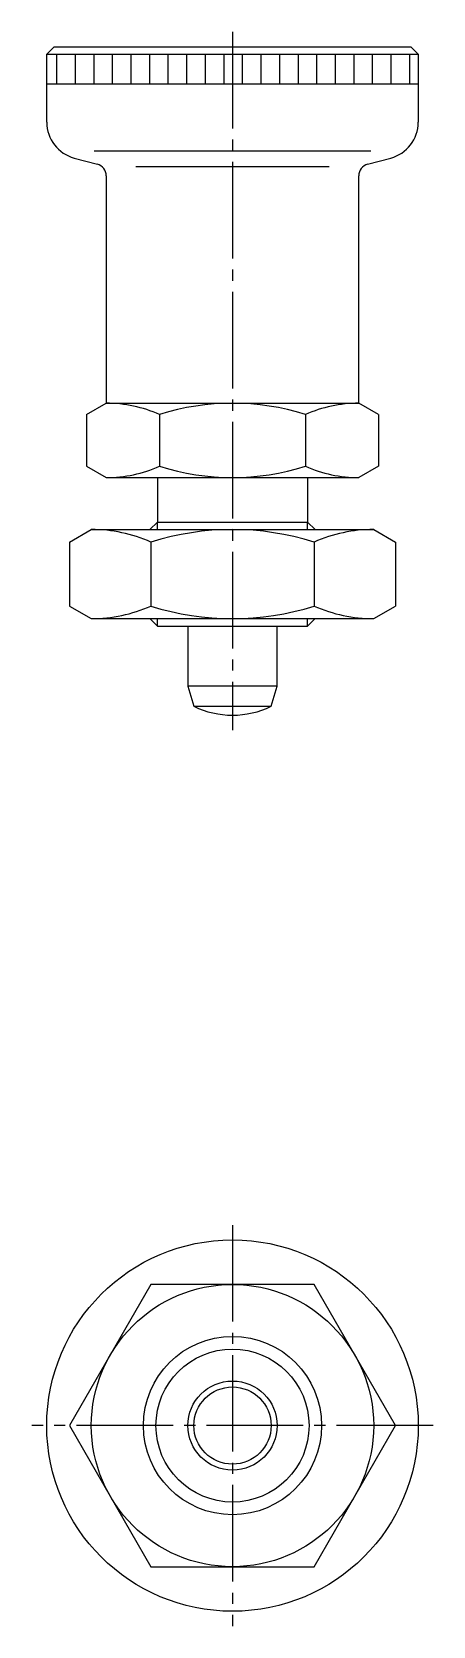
# Model space of a CAD drawing. Extents: x 11 to 152, y 10 to 148.
# Drawn here: x 125.5 to 152.5, y 41.1 to 148.4 of the extents above; entities outside this region: 2.
import ezdxf

# ---------------------------------------------------------------- set-up
doc = ezdxf.new("R2010")
doc.units = 0
doc.header["$LTSCALE"] = 0.5
doc.linetypes.add('CENTER', pattern=[17.5, 13, -1.5, 1.5, -1.5])
doc.layers.get('0').update_dxf_attribs({"linetype": 'CONTINUOUS'})
doc.layers.add('CENTER', color=1, linetype='CENTER')
doc.styles.get("Standard").update_dxf_attribs({"font": 'txt.shx'})

msp = doc.modelspace()

# ---------------------------------------------------------------- linework, layer by layer
for p, q in [((126.45793, 146.907401), (126.95793, 147.407401)), ((126.95793, 147.407401), (150.95793, 147.407401)), ((150.95793, 147.407401), (151.45793, 146.907401)), ((126.45793, 146.907401), (151.45793, 146.907401)), ((126.45793, 142.325718), (126.45793, 146.907401)), ((127.139098, 144.907401), (127.139098, 146.907401)), ((128.389098, 144.907401), (128.389098, 146.907401)), ((129.639098, 144.907401), (129.639098, 146.907401)), ((130.889098, 144.907401), (130.889098, 146.907401)), ((132.139098, 144.907401), (132.139098, 146.907401)), ((133.389098, 144.907401), (133.389098, 146.907401)), ((134.639098, 144.907401), (134.639098, 146.907401)), ((135.889098, 144.907401), (135.889098, 146.907401)), ((137.139098, 144.907401), (137.139098, 146.907401)), ((138.389098, 144.907401), (138.389098, 146.907401)), ((139.639098, 144.907401), (139.639098, 146.907401)), ((140.889098, 144.907401), (140.889098, 146.907401)), ((142.139098, 144.907401), (142.139098, 146.907401)), ((143.389098, 144.907401), (143.389098, 146.907401)), ((144.639098, 144.907401), (144.639098, 146.907401)), ((145.889098, 144.907401), (145.889098, 146.907401)), ((147.139098, 144.907401), (147.139098, 146.907401)), ((148.389098, 144.907401), (148.389098, 146.907401)), ((149.639098, 144.907401), (149.639098, 146.907401)), ((150.889098, 144.907401), (150.889098, 146.907401)), ((151.45793, 146.907401), (151.45793, 142.325718)), ((126.45793, 144.907401), (151.45793, 144.907401)), ((128.310882, 139.910904), (129.864985, 139.494483)), ((129.65278, 140.407401), (148.263079, 140.407401)), ((148.050874, 139.494483), (149.604977, 139.910904)), ((130.45793, 138.721742), (130.45793, 123.407401)), ((132.45793, 139.335604), (145.45793, 139.335604)), ((147.45793, 123.407401), (147.45793, 138.721742)), ((129.142975, 122.648211), (130.45793, 123.407401)), ((129.142975, 122.648211), (129.142975, 119.16659)), ((130.45793, 123.407401), (147.45793, 123.407401)), ((134.050452, 122.648211), (134.050452, 119.16659)), ((143.865407, 122.648211), (143.865407, 119.16659)), ((148.772884, 122.648211), (147.45793, 123.407401)), ((148.772884, 122.648211), (148.772884, 119.16659)), ((129.142975, 119.16659), (130.45793, 118.407401)), ((148.772884, 119.16659), (147.45793, 118.407401)), ((130.45793, 118.407401), (147.45793, 118.407401)), ((133.90493, 118.407401), (133.90493, 115.407401)), ((144.01093, 118.407401), (144.01093, 115.407401)), ((127.988274, 114.058895), (129.45793, 114.907401)), ((129.45793, 114.907401), (148.45793, 114.907401)), ((133.90493, 115.407401), (133.40493, 114.907401)), ((133.90493, 115.407401), (144.01093, 115.407401)), ((133.90493, 114.907401), (133.90493, 115.407401)), ((144.01093, 115.407401), (144.51093, 114.907401)), ((144.01093, 114.907401), (144.01093, 115.407401)), ((148.45793, 114.907401), (149.927585, 114.058895)), ((127.988274, 114.058895), (127.988274, 109.755906)), ((133.473102, 114.058895), (133.473102, 109.755906)), ((144.442757, 114.058895), (144.442757, 109.755906)), ((149.927585, 114.058895), (149.927585, 109.755906)), ((127.988274, 109.755906), (129.45793, 108.907401)), ((148.45793, 108.907401), (149.927585, 109.755906)), ((129.45793, 108.907401), (148.45793, 108.907401)), ((129.45793, 108.907401), (148.45793, 108.907401)), ((129.45793, 108.907401), (148.45793, 108.907401)), ((133.40493, 108.907401), (133.90493, 108.407401)), ((133.90493, 108.407401), (133.90493, 108.907401)), ((133.90493, 108.407401), (144.01093, 108.407401)), ((134.20793, 108.907401), (134.20793, 108.907501)), ((135.95793, 108.407401), (135.95793, 104.357401)), ((138.95793, 108.907401), (138.95803, 108.907401)), ((141.95793, 104.357401), (141.95793, 108.407401)), ((144.51093, 108.907401), (144.01093, 108.407401)), ((144.01093, 108.407401), (144.01093, 108.907401)), ((141.95793, 104.357401), (135.95793, 104.357401)), ((135.95793, 104.357401), (136.35793, 103.007401)), ((141.55793, 103.007401), (141.95793, 104.357401)), ((136.35793, 103.007401), (141.55793, 103.007401))]:
    msp.add_line(p, q)
msp.add_lwpolyline([(133.473102, 64.08767), (127.988275, 54.58767), (133.473102, 45.08767), (144.442757, 45.08767), (149.927585, 54.58767), (144.442757, 64.08767)], close=True)
for radius in [12.5, 9.5, 6, 3, 2.6]:
    msp.add_circle((138.95793, 54.58767), radius)
at = {"color": 3}
msp.add_circle((138.95793, 54.58767), 5.15, dxfattribs=at)
for centre, radius, start, end in [((128.95793, 142.325718), 2.5, 180, 255), ((148.95793, 142.325718), 2.5, 285, 0), ((129.65793, 138.721742), 0.8, 0, 75), ((148.25793, 138.721742), 0.8, 105, 180), ((130.45793, 114.527806), 8.879595, 66.135075, 90), ((138.95793, 107.16659), 16.240811, 72.412046, 107.587954), ((147.45793, 114.527806), 8.879595, 90, 113.864925), ((130.45793, 127.286995), 8.879595, 270, 293.864925), ((138.95793, 134.648211), 16.240811, 252.412046, 287.587954), ((147.45793, 127.286995), 8.879595, 246.135075, 270), ((129.45793, 104.983148), 9.924253, 66.135075, 90), ((138.95793, 96.755906), 18.151494, 72.412046, 107.587954), ((148.45793, 104.983148), 9.924253, 90, 113.864925), ((129.45793, 118.831654), 9.924253, 270, 293.864925), ((138.95793, 127.058895), 18.151494, 252.412046, 287.587954), ((148.45793, 118.831654), 9.924253, 246.135075, 270), ((138.95793, 108.340734), 5.933333, 244.010766, 295.989234)]:
    msp.add_arc(centre, radius, start, end)
at = {"layer": 'CENTER'}
for p, q in [((138.95793, 148.407401), (138.95793, 101.407401)), ((138.95793, 68.08767), (138.95793, 41.08767)), ((152.45793, 54.58767), (125.45793, 54.58767))]:
    msp.add_line(p, q, dxfattribs=at)

# ---------------------------------------------------------------- texts
for p in [(10, 25), (10, 10)]:
    msp.add_text('PXRK12', height=4).set_placement(p)

doc.saveas('drawing.dxf')
